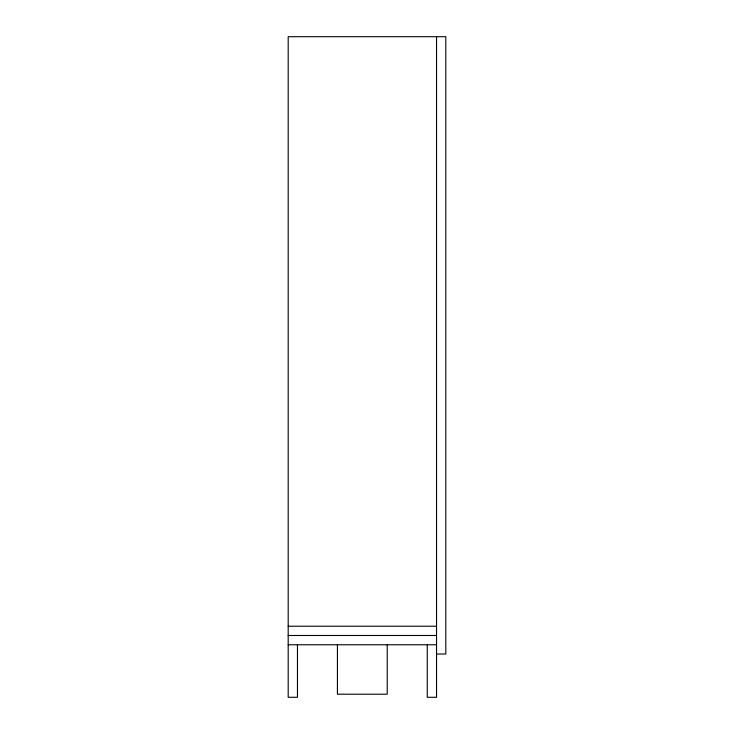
<?xml version="1.0" encoding="UTF-8"?>
<svg xmlns="http://www.w3.org/2000/svg" width="734" height="734" viewBox="0 0 734 734"><rect width="100%" height="100%" fill="white"/><g stroke="black" fill="none" stroke-linecap="round" stroke-linejoin="round"><path stroke-width="1.1" d="M288.196 626.221L436.537 626.221M288.196 635.488L436.537 635.488M288.196 644.764L436.537 644.764M436.537 654.031L445.804 654.031L445.804 36.7L288.196 36.7L288.196 697.3L297.463 697.3L297.463 644.764M436.537 36.7L436.537 697.3L427.261 697.3L427.261 644.764M387.222 644.764L387.222 694.208L337.42 694.208L337.42 644.764"/></g></svg>
